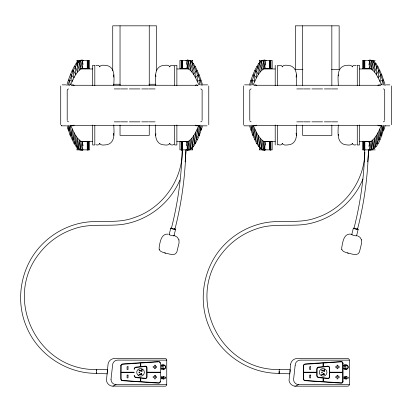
<?xml version="1.0" encoding="UTF-8"?>
<svg xmlns="http://www.w3.org/2000/svg" width="412" height="412" viewBox="0 0 412 412"><rect width="100%" height="100%" fill="white"/><g stroke="black" fill="none" stroke-linecap="round" stroke-linejoin="round"><path stroke-width="0.62" d="M202.766 85.346L199.223 74.974L195.355 66.662L193.455 63.69L191.621 61.584L189.896 60.389L187.208 60.116L187.12 68.114C193.449 71.333 195.906 78.862 198.919 84.831M385.354 85.346L381.816 74.974L377.948 66.662L376.048 63.69L374.214 61.584L372.489 60.389L369.796 60.116L369.713 68.114C376.043 71.333 378.499 78.862 381.512 84.831M66.78 125.377L70.158 135.188L74.052 143.52L77.817 148.608L79.562 149.808L82.271 150.081L82.374 142.078C76.045 138.865 73.588 131.335 70.576 125.366M249.373 125.377L252.752 135.188L256.645 143.52L260.41 148.608L262.156 149.808L264.864 150.081L264.968 142.078C258.638 138.865 256.182 131.335 253.164 125.366M192.595 60.404L188.799 60.389L188.608 68.804L190.529 61.584L188.799 60.389L187.208 60.116L185.776 60.775M375.188 60.404L371.392 60.389L371.202 68.804L373.118 61.584L371.392 60.389L369.796 60.116L368.364 60.775M82.271 150.081L80.659 149.808L80.886 141.393L82.271 150.081L83.239 149.638M264.864 150.081L263.253 149.808L263.479 141.393L264.864 150.081L265.828 149.638M182.197 149.752C181.594 176.248 177.948 202.673 171.387 228.351L174.935 229.206C181.558 203.276 185.24 176.594 185.843 149.834M364.785 149.752C364.187 176.248 360.536 202.673 353.98 228.351L357.528 229.206C364.151 203.276 367.834 176.594 368.436 149.834M107.486 373.828L96.537 373.473L96.49 373.076M96.588 370.094L96.604 369.533C37.899 370.795 2.606 299.313 39.31 253.473C47.947 242.235 59.931 233.645 73.351 229.077C88.621 223.273 105.091 226.327 120.932 224.607C146.574 221.409 169.826 203.935 179.874 180.106M107.537 372.314L107.62 369.744L96.671 369.384L96.537 373.401L96.557 372.87M96.65 369.981L96.671 369.384M182.289 150.282C182.686 180.034 162.313 208.477 134.013 217.675C117.214 224.118 99.004 219.452 81.725 222.907C67.094 225.828 53.4 233.151 42.843 243.693C21.373 264.689 14.58 298.834 26.378 326.453C37.559 354.305 66.471 373.643 96.48 373.329M186.085 150.344L185.148 161.911M279.197 369.533L279.197 369.533C220.492 370.795 185.199 299.313 221.898 253.473C230.535 242.235 242.524 233.645 255.945 229.077C271.214 223.273 287.684 226.327 303.52 224.607C329.6 221.378 353.099 203.343 362.972 178.988M290.079 373.828L279.13 373.473L279.264 369.384L290.213 369.744L290.13 372.314M279.13 373.401L279.197 371.428M364.821 152.038C364.553 181.182 344.293 208.647 316.607 217.675C299.802 224.118 281.592 219.452 264.319 222.907C249.687 225.828 235.994 233.151 225.436 243.693C203.966 264.689 197.173 298.834 208.972 326.453C220.152 354.305 249.064 373.643 279.073 373.329L279.13 373.473M368.678 150.344L367.736 161.911M190.529 61.584L190.22 70.138L192.358 63.69L190.529 61.584L191.621 61.584M373.118 61.584L372.808 70.138L374.951 63.69L373.118 61.584L374.214 61.584M80.659 149.808L78.913 148.608L79.279 140.059L80.659 149.808L79.562 149.808M263.253 149.808L261.507 148.608L261.867 140.059L263.253 149.808L262.156 149.808M192.358 63.69L191.925 72.09L194.258 66.662L192.358 63.69L193.455 63.69M374.951 63.69L374.513 72.09L376.851 66.662L374.951 63.69L376.048 63.69M78.913 148.608L77.065 146.497L77.569 138.108L78.913 148.608L77.817 148.608M261.507 148.608L259.658 146.497L260.163 138.108L261.507 148.608L260.41 148.608M290.62 364.404L289.044 380.307A6.803 6.803 0 0 0 290.923 384.2A6.571 6.571 0 0 0 294.74 386.121M160.129 381.337L160.113 381.553A1.473 1.473 0 0 1 158.775 382.841L140.76 381.682L140.76 378.123L145.168 378.587A1.73 1.73 0 0 0 147.043 376.846L147.058 372.515L160.129 372.515M342.707 381.553L342.717 372.515L329.651 372.515L329.651 376.841A1.73 1.73 0 0 1 327.756 378.597L323.353 378.123L323.353 381.682L341.363 382.836A1.473 1.473 0 0 0 342.696 381.548M194.258 66.662L193.702 74.634L196.194 70.447L194.258 66.662L195.355 66.662M376.851 66.662L376.29 74.634L378.788 70.447L376.851 66.662L377.948 66.662M77.065 146.497L75.149 143.52L75.798 135.558L77.065 146.497L75.968 146.497M259.658 146.497L257.742 143.52L258.386 135.558L259.658 146.497L258.561 146.497M186.26 149.638L187.223 150.081C190.782 149.85 192.584 146.131 194.346 143.52C197.173 137.721 200.567 131.778 200.562 125.155M201.401 128.178C200.242 134.703 197.07 140.909 193.527 146.497C192.054 148.536 189.927 150.483 187.223 150.081L187.12 142.078C193.449 138.865 195.906 131.335 198.919 125.366M368.848 149.638L369.816 150.081C373.375 149.85 375.178 146.131 376.939 143.52C379.766 137.721 383.16 131.778 383.15 125.155M383.938 128.781C381.44 135.327 378.566 149.489 369.816 150.081L369.713 142.078C376.043 138.865 378.499 131.335 381.512 125.366M60.724 85.959L60.724 124.728M199.449 133.967L199.336 135.188L198.239 135.188L199.125 125.397M208.776 124.728L208.776 85.959M243.312 85.959L243.312 124.728M381.929 135.188L380.832 135.188L381.718 125.397M391.364 124.728L391.364 85.959M197.291 70.447L196.194 70.447L195.52 77.739L198.126 74.974L199.223 74.974M379.879 70.447L378.788 70.447L378.113 77.739L380.719 74.974L381.816 74.974M197.389 139.725L196.292 139.725L197.358 128.848L198.239 135.188M379.982 139.725L378.886 139.725L379.946 128.848L380.832 135.188M75.149 143.52L73.202 139.725L73.975 132.458L75.149 143.52L74.052 143.52M195.571 142.289L195.442 143.52L194.346 143.52L195.52 132.458L196.292 139.725M257.742 143.52L255.79 139.725L256.568 132.458L257.742 143.52L256.645 143.52M378.031 143.52L376.939 143.52L378.113 132.458L378.886 139.725M110.998 379.426L112.574 365.284A5.093 5.093 0 0 1 117.611 360.109L166.742 360.145L166.742 384.566A1.591 1.591 0 0 1 165.166 386.183L112.152 386.121A6.571 6.571 0 0 1 108.335 384.195A6.803 6.803 0 0 1 106.456 380.307L108.026 364.404A6.803 6.803 0 0 1 109.906 360.51A6.571 6.571 0 0 1 113.722 358.589L165.166 358.538A1.591 1.591 0 0 1 166.731 360.145M295.162 365.284L293.591 379.426A5.093 5.093 0 0 0 298.628 384.602L349.335 384.566L349.335 360.145L300.204 360.145A5.093 5.093 0 0 0 295.198 365.284M193.527 146.497L192.43 146.497L193.702 135.558L194.346 143.52M376.115 146.497L375.023 146.497L376.29 135.558L376.939 143.52M134.461 369.224L134.518 368.755A1.808 1.808 0 0 1 135.435 367.581L145.395 366.438A1.411 1.411 0 0 1 146.724 367.669L146.729 377.042A1.411 1.411 0 0 1 145.395 378.278L135.435 377.119A1.802 1.802 0 0 1 134.518 375.95L134.461 375.487M196.194 70.447L198.126 74.974L197.358 81.349L200.026 80.165L201.118 80.165M378.788 70.447L380.719 74.974L379.946 81.349L382.614 80.165L383.711 80.165M191.678 148.608L190.581 148.608L191.925 138.108L192.43 146.497M374.271 148.608L373.174 148.608L374.513 138.108L375.023 146.497M113.501 77.106L113.8 74.83M155.695 135.435L155.921 133.73M296.094 77.106L296.393 74.83M338.288 135.435L338.437 134.297M73.202 139.725L71.255 135.188L72.141 128.848L73.202 139.725L72.105 139.725M255.79 139.725L253.844 135.188L254.729 128.848L255.79 139.725L254.698 139.725M189.932 149.808L188.835 149.808L190.22 140.059L190.581 148.608M372.525 149.808L371.428 149.808L372.808 140.059L373.174 148.608M187.223 150.081L188.608 141.393L188.835 149.808M199.274 84.831L200.026 80.165L198.126 74.974M369.816 150.081L371.202 141.393L371.428 149.808M381.867 84.831L382.614 80.165L380.719 74.974M186.435 64.406L187.208 60.116M368.915 65.019L369.796 60.116M186.445 145.75L187.12 142.078L186.224 142.104M368.925 146.363L369.713 142.078L368.817 142.104M70.05 133.967L70.158 135.188L71.255 135.188L69.345 129.991L70.205 125.361M252.638 133.967L252.752 135.188L253.844 135.188L251.938 129.991L252.798 125.361M188.799 60.389L187.12 68.114L186.224 68.093M371.392 60.389L369.713 68.114L368.817 68.093M169.178 234.603L170.748 228.197M174.003 235.767L175.574 229.36M351.771 234.603L353.336 228.197M356.596 235.767L358.167 229.36M66.729 85.346C69.087 77.853 71.59 70.241 76.04 63.69C77.595 61.234 80.891 58.88 83.718 60.775M67.825 85.346L73.3 70.447L77.137 63.69L78.965 61.584L80.695 60.389L82.292 60.116L83.059 64.406M249.322 85.346C251.68 77.853 254.183 70.241 258.633 63.69C260.188 61.234 263.484 58.88 266.312 60.775M250.419 85.346L255.893 70.447L259.73 63.69L261.558 61.584L263.289 60.389L264.88 60.116L265.761 65.019M202.714 125.377L201.247 129.991L200.15 129.991L201.617 125.377M385.302 125.377L383.835 129.991L382.743 129.991L384.211 125.377M67.244 90.007L67.589 89.353L68.541 88.925M249.832 90.007L250.182 89.353L251.129 88.925M99.848 143.335C99.416 145.014 97.273 145.338 95.903 144.669M169.646 66.929C170.135 65.086 172.762 64.792 174.044 65.946M282.441 143.335C281.952 145.178 279.326 145.472 278.043 144.318M352.239 66.929C352.672 65.251 354.814 64.926 356.184 65.596M70.576 84.831C73.588 78.862 76.045 71.333 82.374 68.114L82.292 60.116M253.164 84.831C256.182 78.862 258.638 71.333 264.968 68.114L264.88 60.116M74.16 125.088L73.49 125.784L71.312 125.835M195.334 85.603L196.004 84.908L196.982 84.857M256.748 125.088L256.084 125.784L254.431 125.835M377.928 85.603L378.597 84.908L380.776 84.857M201.942 121.107L200.778 121.839M384.535 121.107L383.371 121.839M99.586 66.765C101.264 64.267 104.823 65.472 107.305 65.601C115.865 67.99 113.846 78.769 113.8 85.351M169.914 143.5C168.23 145.997 164.671 144.792 162.194 144.663C153.63 142.274 155.648 131.495 155.695 124.913M282.174 66.765C283.858 64.267 287.416 65.472 289.894 65.601C298.458 67.99 296.439 78.769 296.393 85.351M352.502 143.5C350.823 145.997 347.264 144.792 344.782 144.663C336.218 142.274 338.242 131.495 338.288 124.913M168.266 234.15C160.979 233.238 159.892 242.838 159.114 247.828L159.223 249.492M165.557 253.128C169.09 253.704 174.848 256.552 176.825 252.098L179.065 242.946L178.926 239.794M351.312 234.207C343.603 232.759 342.65 242.653 341.708 247.828L341.816 249.492M348.15 253.128C351.678 253.704 357.436 256.552 359.418 252.098L361.659 242.946L361.52 239.794M174.044 144.318C172.762 145.472 170.135 145.178 169.646 143.335M278.043 65.946C279.326 64.792 281.952 65.086 282.441 66.929M112.96 386.173L116.035 384.566L166.742 384.566M294.74 386.121L295.553 386.173L298.628 384.566M197.369 85.464L197.693 85.32M95.903 65.596C97.273 64.926 99.416 65.251 99.848 66.929M356.184 144.669C354.814 145.338 352.672 145.014 352.239 143.335M157.925 361.911L140.76 363.024L140.76 366.603L145.168 366.124A1.73 1.73 0 0 1 147.043 367.864L147.058 372.196L160.129 372.196M341.151 361.87L323.353 363.024L323.353 366.603L327.761 366.124A1.73 1.73 0 0 1 329.636 367.864L329.651 372.196L342.717 372.196L342.707 363.157M76.9 60.404L80.695 60.389L82.374 68.114M82.802 60.404L89.584 60.404L89.584 68.644L80.283 68.644M186.693 60.404L179.91 60.404L179.91 68.644L189.211 68.644M259.488 60.404L263.289 60.389L264.968 68.114M265.395 60.404L272.172 60.404L272.172 68.644L262.877 68.644M369.286 60.404L362.503 60.404L362.503 68.644L371.804 68.644M77.873 61.584L78.965 61.584L80.886 68.804L80.695 60.389M260.461 61.584L261.558 61.584L263.479 68.804L263.289 60.389M76.04 63.69L77.137 63.69L79.279 70.138L78.965 61.584M258.633 63.69L259.73 63.69L261.867 70.138L261.558 61.584M74.139 66.662L75.236 66.662L77.569 72.09L77.137 63.69M256.733 66.662L257.83 66.662L260.163 72.09L259.73 63.69M80.824 68.964L92.618 68.964M176.877 68.964L188.67 68.964M262.794 68.964L275.211 68.964M359.47 68.964L371.887 68.964M302.944 69.649L295.327 69.649L295.327 25.827L339.148 25.827L339.148 69.649L331.526 69.649M75.236 66.662L75.798 74.634L73.3 70.447L72.208 70.447L72.316 71.662M254.796 70.447L255.893 70.447L258.386 74.634L257.83 66.662M70.272 74.974L71.369 74.974L73.975 77.739L73.3 70.447M252.865 74.974L253.962 74.974L256.568 77.739L255.893 70.447M68.377 80.165L69.468 80.165L72.141 81.349L71.369 74.974M253.962 74.974L254.729 81.349L252.062 80.165L250.965 80.165L251.155 81.329M113.367 84.254L120.355 84.254M148.933 84.254L155.921 84.254M62.207 84.857L65.755 84.857M68.577 84.857L69.983 84.857M71.312 84.857L73.49 84.908L74.16 85.603M200.206 84.857L200.917 84.857M203.214 84.857L207.597 84.857M244.579 84.857L248.874 84.857M251.171 84.857L251.881 84.857M254.431 84.857L256.084 84.908L256.748 85.603M382.681 84.857L383.505 84.857M386.327 84.857L389.881 84.857M68.902 85.269L69.453 85.269M71.317 85.269L197.997 85.269M253.869 85.269L380.631 85.269M114.232 88.925L120.505 88.925M121.143 88.925L127.545 88.925M129.322 88.925L139.992 88.925M141.774 88.925L148.171 88.925M148.814 88.925L155.082 88.925M296.825 88.925L303.098 88.925M303.737 88.925L310.138 88.925M311.915 88.925L322.586 88.925M324.362 88.925L330.764 88.925M331.403 88.925L337.675 88.925M114.232 121.839L120.505 121.839M121.143 121.839L127.545 121.839M129.322 121.839L139.992 121.839M141.774 121.839L148.171 121.839M148.814 121.839L155.082 121.839M296.825 121.839L303.098 121.839M303.737 121.839L310.138 121.839M311.915 121.839L322.586 121.839M324.362 121.839L330.764 121.839M331.403 121.839L337.675 121.839M71.317 125.439L199.547 125.439M253.869 125.439L380.631 125.439M62.207 125.835L65.755 125.835M197.657 125.835L196.004 125.784L195.334 125.088M203.214 125.835L207.025 125.835M245.063 125.835L248.874 125.835M380.776 125.835L378.597 125.784L377.928 125.088M385.637 125.835L389.881 125.835M68.938 125.155L69.345 129.991L68.253 129.991L68.098 128.178M250.841 129.991L251.938 129.991L251.526 125.155M80.201 141.301L92.618 141.301M176.877 141.301L189.293 141.301M262.794 141.301L275.211 141.301M359.47 141.301L371.887 141.301M80.917 141.625L89.584 141.625L89.584 149.865L76.9 149.865M188.583 141.625L179.91 141.625L179.91 149.865L192.595 149.865M263.453 141.625L272.172 141.625L272.172 149.865L259.488 149.865M371.171 141.625L362.503 141.625L362.503 149.865L375.188 149.865M134.147 372.196L121.076 372.196L121.133 365.485A1.72 1.72 0 0 1 122.05 364.357L140.446 363.044L140.446 366.603L136.022 367.077A2.127 2.127 0 0 0 134.157 369.204M134.147 372.515L121.076 372.515L121.133 379.22A1.72 1.72 0 0 0 122.05 380.348L122.688 380.513M295.553 386.173L347.759 386.173A1.591 1.591 0 0 0 349.325 384.566M305.91 380.554L323.034 381.661L323.034 378.092L318.615 377.629A2.122 2.122 0 0 1 316.746 375.502L316.735 372.515L303.665 372.515L303.726 379.22A1.72 1.72 0 0 0 304.643 380.348L305.277 380.513M123.322 380.554L140.446 381.661L140.446 378.092L136.027 377.629A2.122 2.122 0 0 1 134.157 375.502M383.371 88.925L384.041 89.121L384.669 90.007M200.778 88.925L201.726 89.353L202.076 90.007M251.129 121.839L249.966 121.107M68.541 121.839L67.377 121.107M341.744 249.327C342.712 252.01 345.977 252.35 348.315 253.174M347.311 252.886L347.574 252.963M159.15 249.327C159.974 251.768 162.853 252.226 164.98 252.963M164.723 252.886L165.722 253.174M174.369 235.566L177.366 237.271L178.993 239.949M357.415 235.731L359.959 237.271L361.587 239.949M357.008 228.912L357.528 229.206M174.415 228.912L174.935 229.206M352.502 66.765C350.823 64.267 347.264 65.472 344.782 65.601C336.218 67.99 338.242 78.769 338.288 85.351M282.174 143.5C283.858 145.997 287.416 144.792 289.894 144.663C298.458 142.274 296.439 131.495 296.393 124.913M169.914 66.765C168.23 64.267 164.671 65.472 162.194 65.601C153.63 67.99 155.648 78.769 155.695 85.351M99.586 143.5C101.264 145.997 104.823 144.792 107.305 144.663C115.865 142.274 113.846 131.495 113.8 124.913M382.614 80.165L384.262 85.346M250.47 125.377L251.938 129.991M200.026 80.165L201.669 85.346M67.877 125.377L69.345 129.991M381.883 125.361L382.743 129.991M199.29 125.361L200.15 129.991M264.968 142.078L265.529 145.137M82.374 142.078L83.049 145.75M252.062 80.165L252.814 84.831M69.468 80.165L70.22 84.831M199.161 133.921L199.336 135.188M338.288 74.83L338.437 75.968M296.094 133.158L296.393 135.435M155.695 74.83L155.921 76.534M113.501 133.158L113.8 135.435M252.958 125.397L253.844 135.188M70.37 125.397L71.255 135.188M384.715 90.383L384.715 120.376M364.852 60.404L364.852 68.644M364.852 141.625L364.852 149.865M364.651 60.404L364.651 68.644M364.651 141.625L364.651 149.865M364.548 60.404L364.548 68.644M364.548 141.625L364.548 149.865M364.45 60.404L364.45 68.644M364.45 141.625L364.45 149.865M364.352 60.404L364.352 68.644M364.352 141.625L364.352 149.865M364.254 60.404L364.254 68.644M364.254 141.625L364.254 149.865M364.167 60.404L364.167 68.644M364.167 141.625L364.167 149.865M364.084 60.404L364.084 68.644M364.084 141.625L364.084 149.865M364.007 60.404L364.007 68.644M364.007 141.625L364.007 149.865M363.94 60.404L363.94 68.644M363.94 141.625L363.94 149.865M363.878 60.404L363.827 68.644M363.827 141.625L363.878 149.865M359.47 85.614L359.47 65.302L357.276 65.302L357.276 85.614M359.47 124.996L359.47 144.962L357.276 144.962L357.276 125.238M343.036 363.358L343.036 381.347M331.84 25.827L331.84 85.408M331.84 125.13L331.84 135.383L302.629 135.383L302.629 125.13M302.629 25.827L302.629 85.408M277.4 65.302L277.4 85.614M277.4 125.238L277.4 144.962M275.211 65.302L275.211 85.614M275.211 124.996L275.211 144.962M270.797 60.404L270.849 68.644M270.797 141.625L270.849 149.865M270.741 60.404L270.741 68.644M270.741 141.625L270.741 149.865M270.669 60.404L270.669 68.644M270.669 141.625L270.669 149.865M270.596 60.404L270.596 68.644M270.596 141.625L270.596 149.865M270.509 60.404L270.509 68.644M270.509 141.625L270.509 149.865M270.421 60.404L270.421 68.644M270.421 141.625L270.421 149.865M270.329 60.404L270.329 68.644M270.329 141.625L270.329 149.865M270.231 60.404L270.231 68.644M270.231 141.625L270.231 149.865M270.133 60.404L270.133 68.644M270.133 141.625L270.133 149.865M270.03 60.404L270.03 68.644M270.03 141.625L270.03 149.865M269.829 60.404L269.829 68.644M269.829 141.625L269.829 149.865M259.678 60.404L259.678 62.938M259.678 147.331L259.678 149.865M249.785 90.383L249.785 120.376M202.122 90.383L202.122 120.376M192.409 60.404L192.409 62.938M192.409 147.331L192.409 149.865M182.258 60.404L182.258 68.644M182.258 141.625L182.258 149.865M182.058 60.404L182.058 68.644M182.058 141.625L182.058 149.865M181.955 60.404L181.955 68.644M181.955 141.625L181.955 149.865M181.857 60.404L181.857 68.644M181.857 141.625L181.857 149.865M181.759 60.404L181.759 68.644M181.759 141.625L181.759 149.865M181.666 60.404L181.666 68.644M181.666 141.625L181.666 149.865M181.574 60.404L181.574 68.644M181.574 141.625L181.574 149.865M181.491 60.404L181.491 68.644M181.491 141.625L181.491 149.865M181.347 60.404L181.414 68.644M181.414 141.625L181.347 149.865M181.29 60.404L181.29 68.644M181.29 141.625L181.29 149.865M181.239 60.404L181.239 68.644M181.239 141.625L181.239 149.865M176.877 85.614L176.877 65.302L174.688 65.302L174.688 85.614M176.877 124.996L176.877 144.962L174.688 144.962L174.688 125.238M156.555 70.771L156.555 25.827L112.734 25.827L112.734 70.771M149.252 25.827L149.252 85.408M149.252 125.13L149.252 135.383L120.036 135.383L120.036 125.13M120.036 25.827L120.036 85.408M94.811 85.614L94.811 65.302L92.618 65.302L92.618 85.614M94.811 125.238L94.811 144.962L92.618 144.962L92.618 124.996M88.209 60.404L88.256 68.644M88.209 141.625L88.256 149.865M88.147 60.404L88.147 68.644M88.147 141.625L88.147 149.865M88.08 60.404L88.08 68.644M88.08 141.625L88.08 149.865M88.003 60.404L88.003 68.644M88.003 141.625L88.003 149.865M87.921 60.404L87.921 68.644M87.921 141.625L87.921 149.865M87.828 60.404L87.828 68.644M87.828 141.625L87.828 149.865M87.735 60.404L87.735 68.644M87.735 141.625L87.735 149.865M87.638 60.404L87.638 68.644M87.638 141.625L87.638 149.865M87.54 60.404L87.54 68.644M87.54 141.625L87.54 149.865M87.437 60.404L87.437 68.644M87.437 141.625L87.437 149.865M87.236 60.404L87.236 68.644M87.236 141.625L87.236 149.865M77.09 60.404L77.09 62.938M77.09 147.331L77.09 149.865M67.197 90.383L67.197 120.376M356.957 228.794A2.482 0.309 13.8 0 1 357.729 229.438A2.482 0.309 13.8 0 1 354.202 228.65A2.482 0.309 13.8 0 1 354.047 228.14M356.272 235.525A2.482 0.309 13.8 0 1 354.181 235.504A2.482 0.309 13.8 0 1 352.09 234.521M364.589 141.939A2.189 0.283 0 0 1 364.811 141.723M368.606 141.723A2.189 0.283 0 0 1 368.822 141.939M341.363 361.865A1.473 1.473 0 0 1 342.696 363.157M349.325 360.145A1.591 1.591 0 0 0 347.759 358.528L296.316 358.589A6.571 6.571 0 0 0 292.505 360.51A6.803 6.803 0 0 0 290.62 364.404M343.021 381.347A1.792 1.792 0 0 1 341.141 383.17L304.509 380.642L303.603 379.771L303.35 378.783L303.35 365.928L303.896 364.522L305.241 363.878L341.146 361.551A1.792 1.792 0 0 1 343.021 363.358M174.369 228.794A2.482 0.309 13.8 0 1 175.136 229.438A2.482 0.309 13.8 0 1 171.608 228.65A2.482 0.309 13.8 0 1 171.454 228.14M173.684 235.525A2.482 0.309 13.8 0 1 171.593 235.504A2.482 0.309 13.8 0 1 169.502 234.521M182.001 141.939A2.189 0.283 0 0 1 182.217 141.723M186.013 141.723A2.189 0.283 0 0 1 186.234 141.939M158.775 361.865A1.473 1.473 0 0 1 160.108 363.157M116.035 384.602A5.093 5.093 0 0 1 111.029 379.426M329.332 376.831L329.322 377.042A1.411 1.411 0 0 1 327.988 378.278L318.028 377.119A1.802 1.802 0 0 1 317.111 375.95L317.106 368.755A1.808 1.808 0 0 1 318.028 367.581L327.988 366.438A1.411 1.411 0 0 1 329.312 367.669L329.332 376.831M120.824 365.418L120.762 378.783L121.01 379.771L121.916 380.642L158.553 383.16A1.792 1.792 0 0 0 160.428 381.347L160.443 363.358A1.792 1.792 0 0 0 158.553 361.535L122.647 363.878L121.489 364.347L120.824 365.418M303.726 365.485L303.665 372.196L316.735 372.196L316.735 369.204A2.127 2.127 0 0 1 318.615 367.066L323.034 366.603L323.034 363.044L304.643 364.363A1.72 1.72 0 0 0 303.726 365.485M163.368 368.678L163.178 369.162A2.06 2.06 0 0 0 165.382 367.107A2.06 2.06 0 0 0 163.178 365.058L163.368 365.537L161.19 365.537A1.097 1.097 0 0 1 163.003 364.862A2.281 2.281 0 0 1 165.645 366.711L165.645 367.504A2.281 2.281 0 0 1 163.003 369.353A1.097 1.097 0 0 1 161.19 368.678L163.368 368.678M345.962 368.678L345.766 369.162A2.06 2.06 0 0 0 347.975 367.107A2.06 2.06 0 0 0 345.766 365.058L345.962 365.537L343.783 365.537A1.097 1.097 0 0 1 345.591 364.862A2.281 2.281 0 0 1 348.238 366.711L348.238 367.504A2.281 2.281 0 0 1 345.591 369.353A1.097 1.097 0 0 1 343.783 368.678L345.962 368.678M207.808 125.83L207.808 125.83M390.396 125.83L390.396 125.83M61.218 125.634L61.707 125.835L61.218 125.634M244.301 125.835L244.033 125.784L244.301 125.835M155.309 365.207L154.443 365.207L154.443 366.52L153.146 366.52L153.146 367.427L154.443 367.427L154.443 368.745L155.309 368.745L155.309 367.427L156.606 367.427L156.606 366.52L155.309 366.52L155.309 365.207M337.897 365.207L337.031 365.207L337.031 366.52L335.734 366.52L335.734 367.427L337.031 367.427L337.031 368.745L337.897 368.745L337.897 367.427L339.2 367.427L339.2 366.52L337.897 366.52L337.897 365.207M163.399 365.841L161.19 365.841L161.19 366.314L163.399 366.314L163.399 365.841M345.992 365.841L343.783 365.841L343.783 366.314L345.992 366.314L345.992 365.841M128.029 366.721L127.076 366.721L127.076 369.538L128.029 369.538L128.029 366.721M310.622 366.721L309.669 366.721L309.669 369.538L310.622 369.538L310.622 366.721M163.399 367.901L161.19 367.901L161.19 368.374L163.399 368.374L163.399 367.901M345.992 367.901L343.783 367.901L343.783 368.374L345.992 368.374L345.992 367.901M142.073 369.487L141.522 369.487L141.522 370.862L139.344 369.935L139.019 369.909L139.019 370.496L142.073 371.557L142.073 369.487M324.666 369.487L324.115 369.487L324.115 370.862L321.932 369.935L321.612 369.909L321.612 370.496L324.666 371.557L324.666 369.487M139.611 372.072L139.019 372.072L139.019 372.675L139.611 372.675L139.611 372.072M322.205 372.072L321.612 372.072L321.612 372.675L322.205 372.675L322.205 372.072M141.347 373.329L140.806 373.329L141.254 374.111L139.019 374.111L139.019 374.719L142.13 374.719L141.347 373.329M323.935 373.329L323.399 373.329L323.847 374.111L321.612 374.111L321.612 374.719L324.718 374.719L323.935 373.329M128.029 375.075L127.076 375.075L127.076 377.897L128.029 377.897L128.029 375.075M310.622 375.075L309.669 375.075L309.669 377.897L310.622 377.897L310.622 375.075M155.309 375.363L154.443 375.363L154.443 376.676L153.146 376.676L153.146 377.583L154.443 377.583L154.443 378.896L155.309 378.896L155.309 377.583L156.606 377.583L156.606 376.676L155.309 376.676L155.309 375.363M337.897 375.363L337.031 375.363L337.031 376.676L335.734 376.676L335.734 377.583L337.031 377.583L337.031 378.896L337.897 378.896L337.897 377.583L339.2 377.583L339.2 376.676L337.897 376.676L337.897 375.363M161.895 376.779L161.386 376.779L161.386 378.824L161.895 378.824L161.895 378.092L162.333 378.092A1.329 1.329 0 0 0 163.976 379.184L163.976 378.674A0.927 0.927 0 0 1 162.75 377.773A0.927 0.927 0 0 1 164.012 376.923L164.012 376.413A1.411 1.411 0 0 0 162.333 377.583L161.895 377.583L161.895 376.779M344.489 376.779L343.979 376.779L343.979 378.824L344.489 378.824L344.489 378.092L344.926 378.092A1.329 1.329 0 0 0 346.569 379.184L346.569 378.674A0.927 0.927 0 0 1 345.344 377.773A0.927 0.927 0 0 1 346.6 376.923L346.6 376.413A1.411 1.411 0 0 0 344.926 377.583L344.489 377.583L344.489 376.779M165.3 377.124L163.255 377.124A0.772 0.772 0 0 0 163.255 378.437L163.502 378.144L165.3 378.437A0.68 0.68 0 0 0 165.3 377.124M347.893 377.124L345.848 377.124A0.772 0.772 0 0 0 345.848 378.437L346.095 378.144L347.893 378.437A0.68 0.68 0 0 0 347.893 377.124M321.226 375.662A3.821 3.821 0 0 0 326.953 372.355A3.821 3.821 0 0 0 321.226 369.049A3.821 3.821 0 0 0 321.226 375.662M138.633 375.662A3.821 3.821 0 0 0 144.36 372.355A3.821 3.821 0 0 0 138.633 369.049A3.821 3.821 0 0 0 138.633 375.662"/></g></svg>
